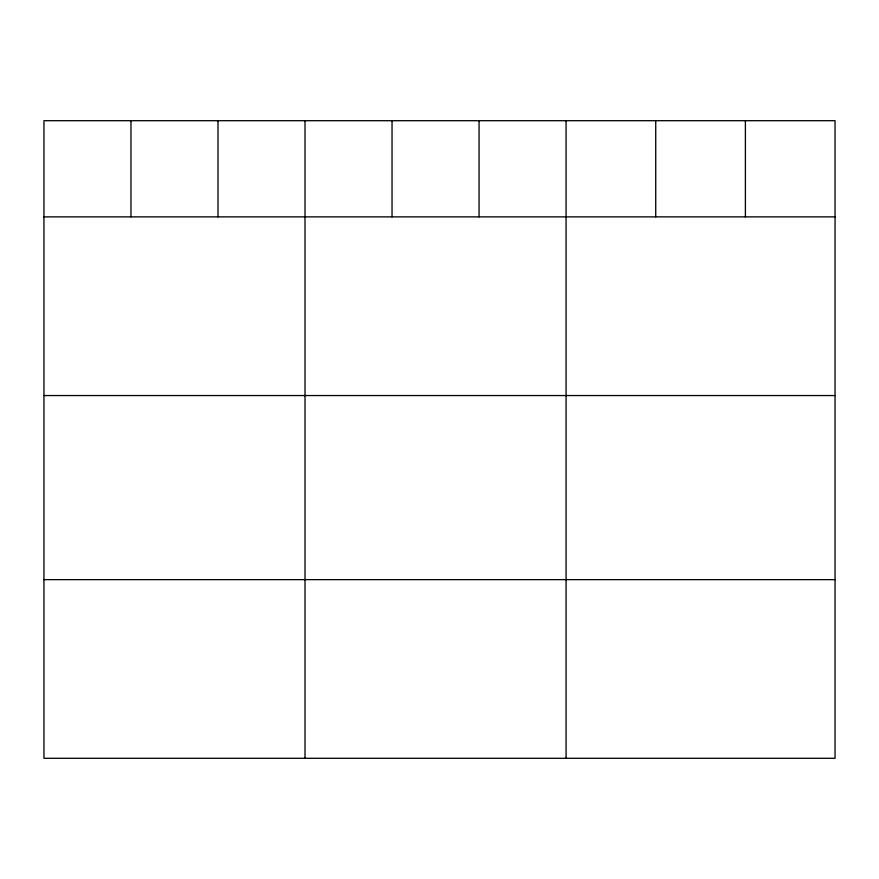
<?xml version="1.0" encoding="UTF-8"?>
<svg xmlns="http://www.w3.org/2000/svg" width="879" height="879" viewBox="0 0 879 879"><rect width="100%" height="100%" fill="white"/><g stroke="black" fill="none" stroke-linecap="round" stroke-linejoin="round"><path stroke-width="1.32" d="M835.05 216.871L835.05 758.302L43.95 758.302L43.95 120.698L835.05 120.698L835.05 216.871L43.95 216.871M43.95 395.55L835.05 395.55M43.95 579.635L835.05 579.635M745.392 120.698L745.392 216.871M655.734 120.698L655.734 216.871M566.076 120.698L566.076 758.302M479.055 120.698L479.055 216.871M392.034 120.698L392.034 216.871M305.013 120.698L305.013 758.302M217.992 120.698L217.992 216.871M130.971 120.698L130.971 216.871"/></g></svg>
